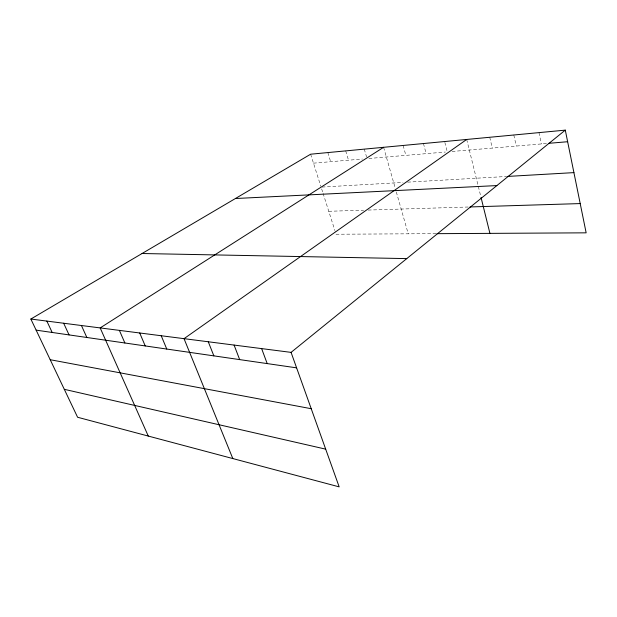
<?xml version="1.0" encoding="UTF-8"?>
<svg xmlns="http://www.w3.org/2000/svg" width="617" height="617" viewBox="0 0 617 617"><rect width="100%" height="100%" fill="white"/><g stroke="black" fill="none" stroke-linecap="round" stroke-linejoin="round"><path stroke-width="0.46" stroke-dasharray="3.08 2.31" d="M313.475 163.158L362.426 159.032M368.904 158.484L445.366 152.037M452.076 151.474L547.95 143.383M322.043 187.059L403.001 182.416M407.621 182.154L506.758 176.47M328.768 211.276L363.606 210.212M368.21 210.065L468.141 207.011M436.049 233.666L336.057 234.229L335.185 231.475M310.636 154.204L320.809 186.226M321.658 188.91L322.799 192.489M323.077 193.383L334.892 230.557M327.835 152.584L330.658 161.708M345.697 150.895L348.512 160.204M364.277 149.137L366.56 156.911M383.604 147.309L395.289 188.355M396.315 191.956L408.238 233.828M403.132 145.465L405.863 155.368M423.455 143.545L426.154 153.656M444.849 142.404L447.063 151.011M466.699 139.457L480.805 196.491M489.736 137.275L492.297 148.08M513.799 135L516.298 146.052M538.957 132.624L541.387 143.938"/><path stroke-width="0.93" d="M291.07 352.376L339.173 486.867L77.595 417.254L30.85 319.035L291.07 352.376L565.288 130.133L586.15 232.833L436.998 233.666M466.699 139.457L184.036 338.664L232.81 458.554M383.604 147.309L100.17 327.92L148.273 436.057M30.85 319.035L310.636 154.204L565.288 130.133M548.891 143.306L567.648 141.725M507.706 176.416L573.918 172.621M235.416 198.52L496.878 185.578M470.031 206.95L580.211 203.579M142.072 253.51L406.765 258.608M36.133 330.141L296.6 367.848M50.208 359.711L311.223 408.709M64.307 389.319L325.683 449.145M46.846 321.087L52.175 332.463M63.682 323.246L69.058 334.908M81.429 325.514L86.85 337.484M119.382 330.38L124.881 342.99M139.704 332.979L145.234 345.929M161.214 335.741L166.767 349.052M208.276 341.772L213.86 355.87M234.09 345.08L239.666 359.603M261.631 348.605L267.192 363.59M481.029 197.409L489.921 233.365"/></g></svg>
